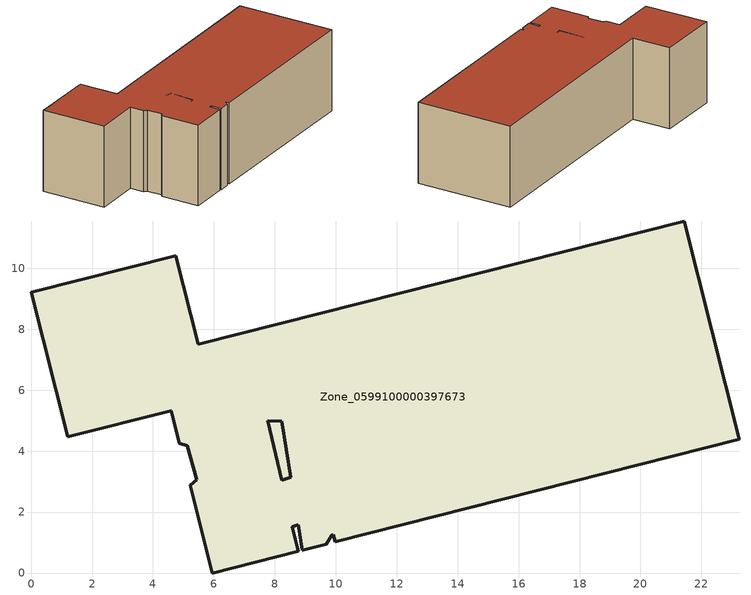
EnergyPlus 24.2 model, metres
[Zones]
Zone_0599100000397673
 floor ground (C_G): 4.6,5.32 1.2,4.46 0,9.21 4.75,10.42 5.49,7.51 21.43,11.55 23.25,4.38 9.98,1.02 9.91,1.25 9.86,1.24 9.7,0.95 8.9,0.75 8.77,1.59 8.57,1.52 8.76,0.71 5.95,0 5.22,2.87 5.43,3.06 5.12,4.18 4.87,4.26 z0; 8.52,3.14 8.23,4.98 7.77,4.99 8.22,3.04 z0
 wall outside (C_F): 4.75,10.42 0,9.21 1.2,4.46 4.6,5.32 4.87,4.26 5.12,4.18 5.43,3.06 5.22,2.87 5.95,0 8.76,0.71 8.57,1.52 8.77,1.59 8.9,0.75 9.7,0.95 9.86,1.24 9.91,1.25 9.98,1.02 23.25,4.38 21.43,11.55 5.49,7.51 4.75,10.42 / 8.52,3.14 8.22,3.04 7.77,4.99 8.23,4.98 8.52,3.14 z0:6.2
 roof outside (C_R): 21.43,11.55 5.49,7.51 4.75,10.42 0,9.21 1.2,4.46 4.6,5.32 4.87,4.26 5.12,4.18 5.43,3.06 5.22,2.87 5.95,0 8.76,0.71 8.57,1.52 8.77,1.59 8.9,0.75 9.7,0.95 9.86,1.24 9.91,1.25 9.98,1.02 23.25,4.38 z6.2; 8.23,4.98 8.52,3.14 8.22,3.04 7.77,4.99 z6.2
[BUILDING]
Pand.0599100000397673: North Axis=0; Terrain=City; Loads Convergence Tolerance Value=0.04; Temperature Convergence Tolerance Value=0.4; Solar Distribution=FullExterior; Maximum Number of Warmup Days=25; Minimum Number of Warmup Days=1
[Site:Location]
Rotterdam.The.Hague.AP_ZH_NLD Design_Conditions: Latitude=51.96; Longitude=4.45; Time Zone=1; Elevation=-4.5
[SITE:GROUNDTEMPERATURE:BUILDINGSURFACE]
18, 18, 18, 18, 18, 18, 18, 18, 18, 18, 18, 18
[MATERIAL] Thermal Absorptance=0.9; Solar Absorptance=0.7; Visible Absorptance=0.7
Name | Roughness | Thickness | Conductivity | Density | Specific Heat
G.D.1992-2005 | MediumSmooth | 0.15 | 0.06 | 540 | 1210
F.D.1992-2005 | Rough | 0.3 | 0.12 | 1920 | 840
R.D.1992-2005 | MediumRough | 0.2 | 0.08 | 1500 | 1000
[CONSTRUCTION]
C_G: G.D.1992-2005
C_F: F.D.1992-2005
C_R: R.D.1992-2005
[ZONE]
Zone_0599100000397673: Type=1; Multiplier=1; Ceiling Height=Autocalculate; Volume=Autocalculate; Floor Area=autocalculate; Part of Total Floor Area=Yes
[ZONEINFILTRATION:DESIGNFLOWRATE]
Infil_Zone_0599100000397673: Zone or ZoneList or Space or SpaceList=Zone_0599100000397673; Schedule=AlwaysOn; Design Flow Rate Calculation Method=Flow/Area; Flow Rate per Floor Area=0.0021; Constant Term Coefficient=1; Temperature Term Coefficient=0; Velocity Term Coefficient=0; Velocity Squared Term Coefficient=0
[HVACTEMPLATE:ZONE:IDEALLOADSAIRSYSTEM]
Zone_0599100000397673: Maximum Heating Supply Air Temperature=50; Minimum Cooling Supply Air Temperature=13; Maximum Heating Supply Air Humidity Ratio=0.0156; Minimum Cooling Supply Air Humidity Ratio=0.0077; Heating Limit=NoLimit; Cooling Limit=NoLimit; Dehumidification Control Type=ConstantSensibleHeatRatio; Cooling Sensible Heat Ratio=0.7; Dehumidification Setpoint=60; Humidification Control Type=None; Humidification Setpoint=30; Outdoor Air Method=None; Outdoor Air Flow Rate per Person=0.00944; Outdoor Air Flow Rate per Zone Floor Area=0; Outdoor Air Flow Rate per Zone=0; Demand Controlled Ventilation Type=None; Outdoor Air Economizer Type=NoEconomizer; Heat Recovery Type=None; Sensible Heat Recovery Effectiveness=0.7; Latent Heat Recovery Effectiveness=0.65
[ZONECONTROL:THERMOSTAT]
ThermostatControl_Zone_0599100000397673: Zone or ZoneList=Zone_0599100000397673; Control Type Schedule=DualSetpointControlType; Control 1=Thermostat_Zone_0599100000397673; Temperature Difference Between Cutout And Setpoint=0
[THERMOSTATSETPOINT:DUALSETPOINT]
Thermostat_Zone_0599100000397673: Heating Setpoint Temperature Schedule=HeatingSetpoint_Zone_0599100000397673; Cooling Setpoint Temperature Schedule=CoolingSetpoint_Zone_0599100000397673
[SCHEDULE:COMPACT]
HeatingSetpoint_Zone_0599100000397673: Through: 12/31, For: AllDays, Until: 24:00, 21
CoolingSetpoint_Zone_0599100000397673: Through: 12/31, For: AllDays, Until: 24:00, 24
DualSetpointControlType: Through: 12/31, For: AllDays, Until: 24:00, 4
AlwaysOn: Through: 12/31, For: AllDays, Until: 24:00, 1
